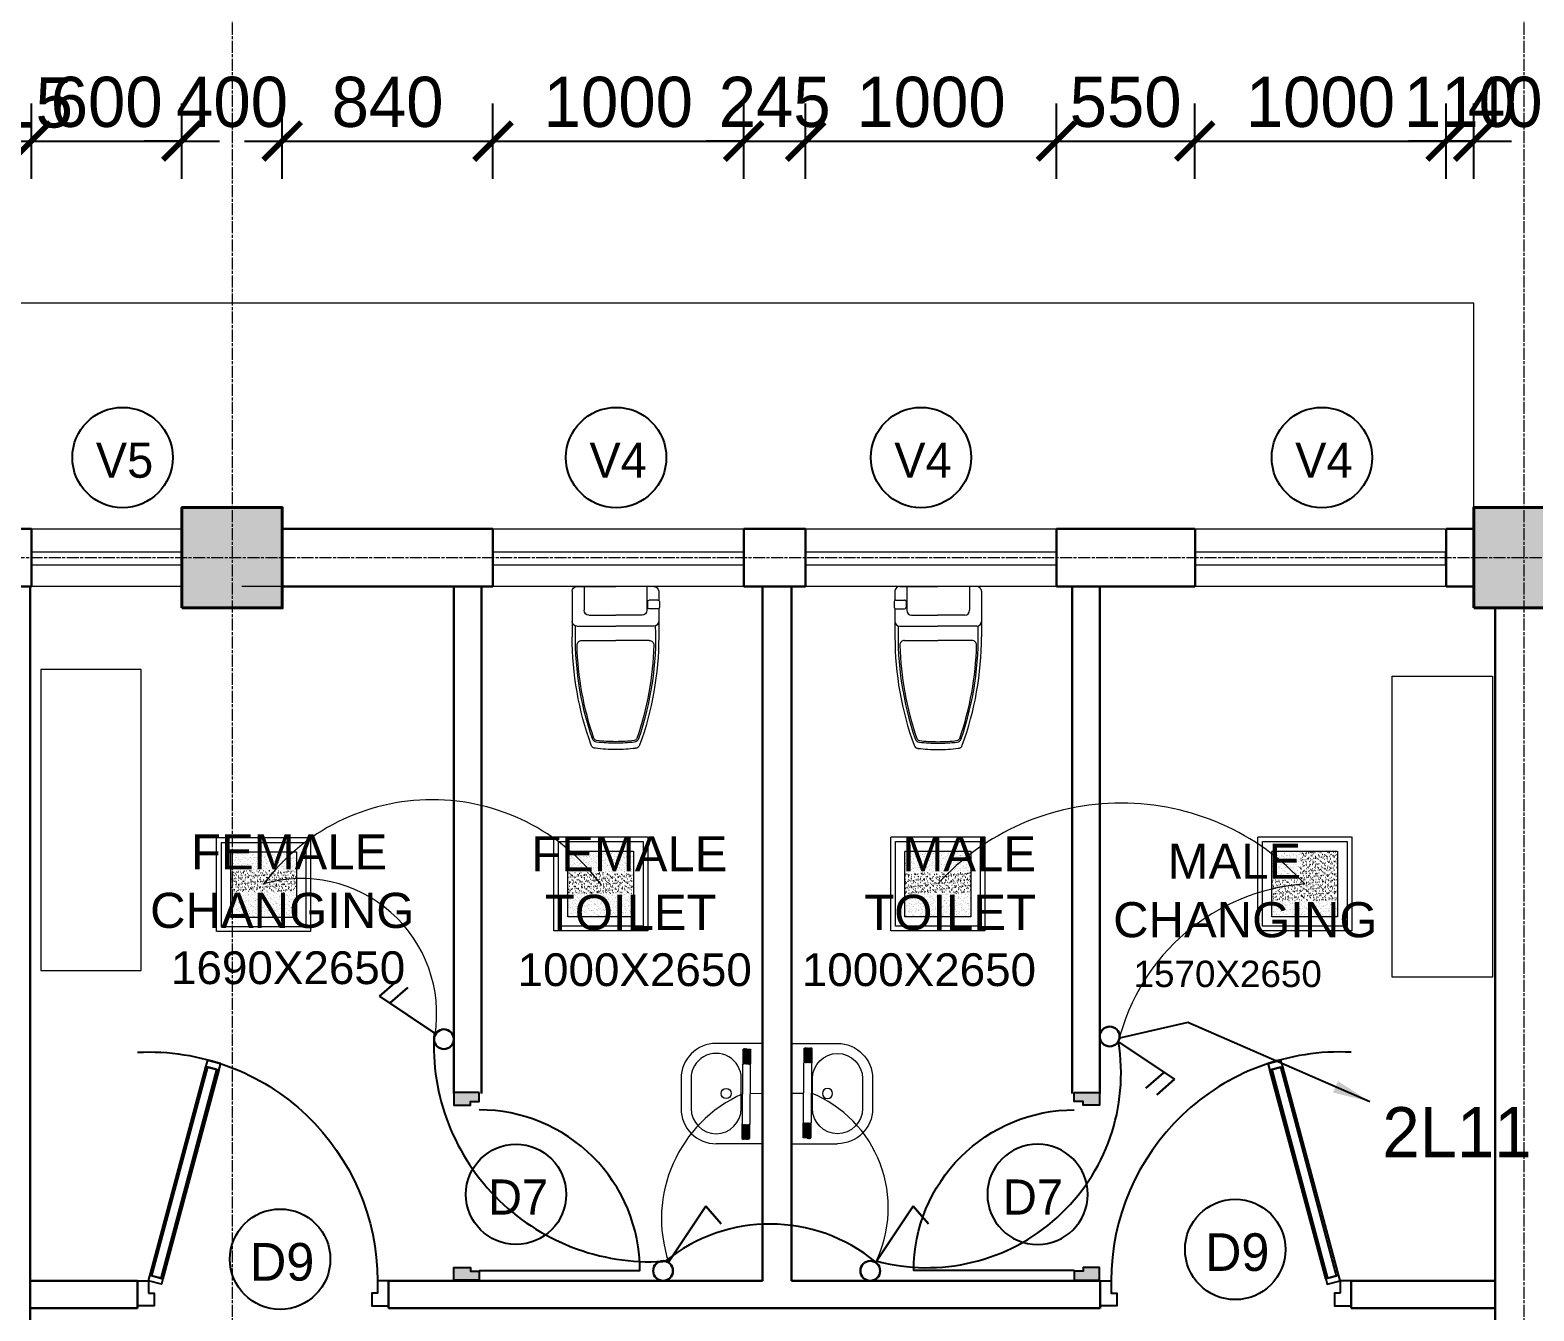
# Model space of a CAD drawing. Header units: inches. Extents: x -3071 to 2534411, y -17796 to 388172.
# Drawn here: x 1682240 to 1688235, y 365846 to 370953 of the extents above; entities that cross this region are included whole.
import ezdxf
from ezdxf.enums import TextEntityAlignment as Align

# ---------------------------------------------------------------- set-up
doc = ezdxf.new("R2010")
doc.units = ezdxf.units.IN
doc.header["$MEASUREMENT"] = 0
for name, pattern in [('ACAD_ISO08W100', [36, 24, -3, 6, -3]), ('CENTER', [2, 1.25, -0.25, 0.25, -0.25]), ('DASHED', [0.75, 0.5, -0.25])]:
    doc.linetypes.add(name, pattern=pattern)
for name, color, linetype, lineweight in [('001-Archi- door window elevation', 92, 'Continuous', 25), ('001-Archi-Opening Tags', 14, 'Continuous', 25), ('002-Archi- Opening', 90, 'Continuous', 25), ('A .09 overhang', 1, 'Continuous', 9), ('A .4 col', 5, 'Continuous', 40), ('A 0.09 Furniture', 30, 'Continuous', 5), ('A 0.13 dw', 3, 'Continuous', 13), ('A 0.13 sanitary', 8, 'Continuous', 13), ('A 0.9 RAILING', 100, 'Continuous', 9), ('cen', 50, 'ACAD_ISO08W100', 5), ('dotted line', 1, 'DASHED', 9), ('p1 walls stone outline', 4, 'Continuous', 30), ('Picture Light', 3, 'Continuous', 35), ('Switches', 173, 'Continuous', 15), ('text', 7, 'Continuous', 25)]:
    doc.layers.add(name, color=color, linetype=linetype, lineweight=lineweight)
for name, color, linetype in [('1 x 4 recessed', 80, 'CENTER'), ('2 x 11 recessed', 60, 'CENTER'), ('Bathroom Mirror Light', 111, 'CENTER'), ('ceilling fan', 3, 'Continuous'), ('Wires', 1, 'Continuous')]:
    doc.layers.add(name, color=color, linetype=linetype)
doc.styles.add('AERIAL', font='arial.ttf', dxfattribs={"height": 10})
doc.styles.add('Archi 100', font='GOTHIC.TTF', dxfattribs={"height": 200})
doc.styles.add('CG', font='GOTHIC.TTF', dxfattribs={"height": 40})
doc.dimstyles.new('Archi 100', dxfattribs={"dimtxt": 200, "dimasz": 150, "dimexe": 150, "dimexo": 300, "dimgap": 50, "dimtad": 1, "dimdec": 0, "dimrnd": 5, "dimzin": 0, "dimdsep": 46, "dimtxsty": 'Archi 100', "dimblk": 'ARCHTICK', "dimcen": 0.09, "dimdle": 150, "dimclrd": 256, "dimclre": 256, "dimclrt": 256, "dimadec": 0, "dimazin": 0, "dimtfac": 1, "dimtdec": 0, "dimtix": 1, "dimtofl": 0, "dimtmove": 0, "dimatfit": 3, "dimfxl": 150, "dimfxlon": 1, "dimtolj": 1, "dimtzin": 0, "dimlwd": -1, "dimlwe": -1, "dimarcsym": 0})

# ---------------------------------------------------------------- blocks, each defined once
blk = doc.blocks.new('bench 0400 x 1200 plan')
at = {"color": 0, "linetype": 'Continuous'}
blk.add_lwpolyline([(1200, 0), (0, 0), (0, 400), (1200, 400)], close=True, dxfattribs=at)
blk = doc.blocks.new('sa oct uni toi')
for p, q in [((-87.9, 457.9), (-200.3, 457.9)), ((-157.6, 439), (-157.6, 287.1)), ((-88.8, 454.8), (-88.8, 420.1)), ((-59.7, 461.1), (-82.5, 461.1)), ((-18.7, 457.9), (-54.2, 457.9)), ((-53.4, 454.8), (-53.4, 420.1)), ((0.2, 439), (0.2, 287.1)), ((-214.4, 419.6), (-214.4, 287.1)), ((-113.4, 391.7), (-113.4, 287.1)), ((0.2, 410.6), (-94.5, 410.6)), ((-59.7, 413.7), (-82.5, 413.7)), ((-82.5, 413.7), (-82.5, 410.6)), ((-59.7, 413.7), (-59.7, 410.6)), ((-214.4, 151.4), (-214.4, 287.1)), ((-157.6, 132), (-157.6, 287.1)), ((-113.4, 179.3), (-113.4, 287.1)), ((0.2, 132), (0.2, 287.1)), ((0.2, 160.4), (-94.5, 160.4)), ((-18.7, 113.1), (-200.3, 113.1))]:
    blk.add_line(p, q)
for centre, radius, start, end in [((-200.3, -804.2), 1262.1, 90, 110.02182), ((-200.3, -804.2), 1249.5, 88.00344, 109.00338), ((-200.3, -804.2), 1243.2, 91.5459, 109.00338), ((-233.3, 419.6), 18.9, 360, 91.5459), ((-138.6, 439), 18.9, 90, 180), ((-82.5, 454.8), 6.31, 150, 180), ((-82.5, 420.1), 6.31, 180, 270), ((-82.5, 454.8), 6.31, 90, 150), ((-59.7, 454.8), 6.31, 30, 90), ((-59.7, 420.1), 6.31, 270, 360), ((-59.7, 454.8), 6.31, 360, 30), ((-18.7, 439), 18.9, 360, 90), ((-35.1, 287.1), 614.8, 172.66519, 179.99807), ((-625.9, 363.8), 18.9, 110.02182, 174.88918), ((-44.1, 287.1), 580.4, 172.68564, 179.99802), ((-601, 359.3), 18.9, 109.00338, 174.9977), ((-43.5, 287.1), 574.7, 172.66831, 179.99799), ((-601, 359.3), 12.6, 109.00338, 174.9977), ((-94.5, 391.7), 18.9, 90, 180), ((15.1, 287.1), 664.9, 180.00159, 187.05225), ((6.2, 287.1), 630.8, 180.00162, 187.0158), ((6.8, 287.1), 625, 180.00163, 187.03027), ((-625.9, 207.1), 18.9, 185.11082, 249.97818), ((-200.3, 1375.2), 1262.1, 249.97818, 270), ((-601, 211.7), 18.9, 185.0023, 250.99662), ((-601, 211.7), 12.6, 185.0023, 250.99662), ((-200.3, 1375.2), 1249.5, 250.99662, 271.99656), ((-200.3, 1375.2), 1243.2, 250.99662, 268.4541), ((-233.3, 151.4), 18.9, 268.4541, 360), ((-138.6, 132), 18.9, 180, 270), ((-94.5, 179.3), 18.9, 180, 270), ((-18.7, 132), 18.9, 270, 360)]:
    blk.add_arc(centre, radius, start, end)
blk = doc.blocks.new('charpi western plan with cistern')
at = {"rotation": 270}
blk.add_blockref('sa oct uni toi', (-287.1, 0.2), dxfattribs=at)
blk = doc.blocks.new('washbasin plan 0400w')
at = {"color": 0, "linetype": 'Continuous'}
for points in [[(60, 320, 0), (-60, 320, 0)], [(60, 280, 0), (-60, 280, 0)], [(-200, 0, 0), (-200, 180, 0)], [(200, 0, 0), (200, 180, 0)], [(-60, 80, 0), (60, 80, 0)]]:
    blk.add_polyline3d(points, dxfattribs=at)
blk.add_circle((0, 140), 20, dxfattribs=at)
for centre, radius, start, end in [((-60, 180), 140, 90, 180), ((60, 180), 140, 0, 90), ((-60, 180), 100, 90, 270), ((60, 180), 100, 270, 90)]:
    blk.add_arc(centre, radius, start, end, dxfattribs=at)
blk = doc.blocks.new('*U653')
at = {"ltscale": 100}
for points in [[(5, 50), (5, -50), (55, -50), (55, 15), (40, 15), (40, 50)], [(745, 50), (745, -50), (695, -50), (695, 15), (710, 15), (710, 50)]]:
    blk.add_hatch(color=256, dxfattribs=at).paths.add_polyline_path(points)
blk.add_lwpolyline([(43, 50), (43, 684, -0.414214), (677, 50)], format="xyb", dxfattribs=at)
for points in [[(5, 50), (5, -50), (55, -50), (55, 15), (40, 15), (40, 50)], [(745, 50), (745, -50), (695, -50), (695, 15), (710, 15), (710, 50)]]:
    blk.add_lwpolyline(points, close=True)
blk = doc.blocks.new('nd4 plan')
for p, q in [((668.9, 920.8, 0), (720.4, 934.6, 0)), ((675.9, 894.6, 0), (668.9, 920.8, 0)), ((683.6, 896.7, 0), (719.7, 906.3, 0)), ((719.7, 906.3, 0), (727.4, 908.4, 0)), ((942.5, 74.9), (719.7, 906.3, 0)), ((727.4, 908.4, 0), (720.4, 934.6, 0)), ((956.1, 55), (727.4, 908.4, 0)), ((683.6, 896.7, 0), (675.9, 894.6, 0)), ((675.9, 894.6, 0), (898.7, 63.2)), ((898.7, 63.2), (675.9, 894.6, 0)), ((906.4, 65.3), (683.6, 896.7, 0)), ((950.2, 77), (898.7, 63.2)), ((898.7, 63.2), (904.6, 41.2)), ((906.4, 65.3), (942.5, 74.9)), ((904.6, 41.2), (956.1, 55))]:
    blk.add_line(p, q)
for points in [[(956.1, 5), (933.3, 5), (933.3, -45), (1000, -45), (1000, 55), (956.1, 55), (727.4, 908.4), (720.4, 934.6), (668.9, 920.8), (675.9, 894.6), (898.7, 63.2), (898.7, 63.2), (904.6, 41.2), (956.1, 55)], [(942.5, 74.9), (719.7, 906.3), (683.6, 896.7), (906.4, 65.3)], [(0, -45), (0, 55), (43.9, 55), (43.9, 5), (66.7, 5), (66.7, -45)]]:
    blk.add_lwpolyline(points, close=True)
blk.add_arc((956.1, 55), 912.2, 87.24167, 179.99994)
blk = doc.blocks.new('window tag')
blk.add_circle((0, 0), 200)
at = {"style": 'Archi 100', "flags": 1}
for tag, p in [('WIDTH', (15, 174.5)), ('HEIGHT', (-4.5, -348.5))]:
    blk.add_attdef(tag, p, '', height=200, dxfattribs=at)
at = {"style": 'Archi 100'}
blk.add_attdef('SYMBOL', text='', height=200, dxfattribs=at).set_placement((8, -10.5), align=Align.MIDDLE_CENTER)
blk = doc.blocks.new('DVVE')
at = {"layer": 'A 0.13 dw'}
for points in [[(1185680.7, 368422.3), (1185680.7, 368192.3), (1185080.8, 368192.3), (1185080.8, 368422.3)], [(1185080.8, 368279.6), (1185680.7, 368279.6), (1185680.7, 368329.6), (1185080.8, 368329.6)]]:
    blk.add_lwpolyline(points, close=True, dxfattribs=at)
blk = doc.blocks.new('ffwef')
at = {"layer": 'A 0.13 dw'}
for points in [[(1184595.9, 368095.5), (1184595.9, 367865.5), (1183596.1, 367865.5), (1183596.1, 368095.5)], [(1183596.1, 367952.7), (1184595.9, 367952.7), (1184595.9, 368002.7), (1183596.1, 368002.7)]]:
    blk.add_lwpolyline(points, close=True, dxfattribs=at)
blk = doc.blocks.new('_ArchTick')
at = {"color": 0, "linetype": 'ByBlock', "const_width": 0.15}
blk.add_lwpolyline([(-0.5, -0.5), (0.5, 0.5)], dxfattribs=at)
blk = doc.blocks.new('*D958')
at = {"transparency": 16777216}
for p, q in [((1681130.1, 370360.6), (1681130.1, 370660.6)), ((1682130, 370360.6), (1682130, 370660.6)), ((1680980.1, 370510.6), (1682280, 370510.6))]:
    blk.add_line(p, q, dxfattribs=at)
at = {"layer": 'Defpoints', "color": 0, "transparency": 16777216}
for p in [(1682130, 370510.6), (1681130.1, 368964.4), (1682130, 368964.4)]:
    blk.add_point(p, dxfattribs=at)
at = {"transparency": 16777216, "xscale": 150, "yscale": 150, "zscale": 150, "rotation": 180}
blk.add_blockref('_ArchTick', (1681130.1, 370510.6), dxfattribs=at)
at = {"transparency": 16777216, "xscale": 150, "yscale": 150, "zscale": 150}
blk.add_blockref('_ArchTick', (1682130, 370510.6), dxfattribs=at)
at = {"transparency": 16777216, "insert": (1681630.1, 370665.7), "char_height": 200, "attachment_point": 5, "style": 'Archi 100'}
blk.add_mtext('\\A1;1000', dxfattribs=at)
blk = doc.blocks.new('*D959')
at = {"transparency": 16777216}
for p, q in [((1682130, 370360.6), (1682130, 370660.6)), ((1682245.5, 370360.6), (1682245.5, 370660.6)), ((1682130, 370510.6), (1681980, 370510.6)), ((1682245.5, 370510.6), (1682395.5, 370510.6))]:
    blk.add_line(p, q, dxfattribs=at)
at = {"layer": 'Defpoints', "color": 0, "transparency": 16777216}
for p in [(1682245.5, 370510.6), (1682130, 368964.4), (1682245.5, 368964.4)]:
    blk.add_point(p, dxfattribs=at)
at = {"transparency": 16777216, "xscale": 150, "yscale": 150, "zscale": 150}
blk.add_blockref('_ArchTick', (1682130, 370510.6), dxfattribs=at)
at = {"transparency": 16777216, "xscale": 150, "yscale": 150, "zscale": 150, "rotation": 180}
blk.add_blockref('_ArchTick', (1682245.5, 370510.6), dxfattribs=at)
at = {"transparency": 16777216, "insert": (1682187.8, 370663.2), "char_height": 200, "attachment_point": 5, "style": 'Archi 100'}
blk.add_mtext('\\A1;115', dxfattribs=at)
blk = doc.blocks.new('*D960')
at = {"transparency": 16777216}
for p, q in [((1682245.5, 370360.6), (1682245.5, 370660.6)), ((1682845.4, 370360.6), (1682845.4, 370660.6)), ((1682095.5, 370510.6), (1682995.4, 370510.6))]:
    blk.add_line(p, q, dxfattribs=at)
at = {"layer": 'Defpoints', "color": 0, "transparency": 16777216}
for p in [(1682845.4, 370510.6), (1682845.4, 369049.4), (1682245.5, 368964.4)]:
    blk.add_point(p, dxfattribs=at)
at = {"transparency": 16777216, "xscale": 150, "yscale": 150, "zscale": 150, "rotation": 180}
blk.add_blockref('_ArchTick', (1682245.5, 370510.6), dxfattribs=at)
at = {"transparency": 16777216, "xscale": 150, "yscale": 150, "zscale": 150}
blk.add_blockref('_ArchTick', (1682845.4, 370510.6), dxfattribs=at)
at = {"transparency": 16777216, "insert": (1682545.5, 370665.7), "char_height": 200, "attachment_point": 5, "style": 'Archi 100'}
blk.add_mtext('\\A1;600', dxfattribs=at)
blk = doc.blocks.new('*D961')
at = {"transparency": 16777216}
for p, q in [((1682845.4, 370360.6), (1682845.4, 370660.6)), ((1683245.4, 370360.6), (1683245.4, 370660.6)), ((1682845.4, 370510.6), (1682695.4, 370510.6)), ((1683245.4, 370510.6), (1683395.4, 370510.6))]:
    blk.add_line(p, q, dxfattribs=at)
at = {"layer": 'Defpoints', "color": 0, "transparency": 16777216}
for p in [(1683245.4, 370510.6), (1682845.4, 369049.4), (1683245.4, 369049.4)]:
    blk.add_point(p, dxfattribs=at)
at = {"transparency": 16777216, "xscale": 150, "yscale": 150, "zscale": 150}
blk.add_blockref('_ArchTick', (1682845.4, 370510.6), dxfattribs=at)
at = {"transparency": 16777216, "xscale": 150, "yscale": 150, "zscale": 150, "rotation": 180}
blk.add_blockref('_ArchTick', (1683245.4, 370510.6), dxfattribs=at)
at = {"transparency": 16777216, "insert": (1683045.4, 370665.7), "char_height": 200, "attachment_point": 5, "style": 'Archi 100'}
blk.add_mtext('\\A1;400', dxfattribs=at)
blk = doc.blocks.new('*D962')
at = {"transparency": 16777216}
for p, q in [((1683245.4, 370360.6), (1683245.4, 370660.6)), ((1684085.4, 370360.6), (1684085.4, 370660.6)), ((1683095.4, 370510.6), (1684235.4, 370510.6))]:
    blk.add_line(p, q, dxfattribs=at)
at = {"layer": 'Defpoints', "color": 0, "transparency": 16777216}
for p in [(1684085.4, 370510.6), (1683245.4, 369049.4), (1684085.4, 368964.4)]:
    blk.add_point(p, dxfattribs=at)
at = {"transparency": 16777216, "xscale": 150, "yscale": 150, "zscale": 150, "rotation": 180}
blk.add_blockref('_ArchTick', (1683245.4, 370510.6), dxfattribs=at)
at = {"transparency": 16777216, "xscale": 150, "yscale": 150, "zscale": 150}
blk.add_blockref('_ArchTick', (1684085.4, 370510.6), dxfattribs=at)
at = {"transparency": 16777216, "insert": (1683665.4, 370665.7), "char_height": 200, "attachment_point": 5, "style": 'Archi 100'}
blk.add_mtext('\\A1;840', dxfattribs=at)
blk = doc.blocks.new('*D963')
at = {"transparency": 16777216}
for p, q in [((1684085.4, 370360.6), (1684085.4, 370660.6)), ((1685085.2, 370360.6), (1685085.2, 370660.6)), ((1683935.4, 370510.6), (1685235.2, 370510.6))]:
    blk.add_line(p, q, dxfattribs=at)
at = {"layer": 'Defpoints', "color": 0, "transparency": 16777216}
for p in [(1685085.2, 370510.6), (1684085.4, 368964.4), (1685085.2, 368964.4)]:
    blk.add_point(p, dxfattribs=at)
at = {"transparency": 16777216, "xscale": 150, "yscale": 150, "zscale": 150, "rotation": 180}
blk.add_blockref('_ArchTick', (1684085.4, 370510.6), dxfattribs=at)
at = {"transparency": 16777216, "xscale": 150, "yscale": 150, "zscale": 150}
blk.add_blockref('_ArchTick', (1685085.2, 370510.6), dxfattribs=at)
at = {"transparency": 16777216, "insert": (1684585.3, 370665.7), "char_height": 200, "attachment_point": 5, "style": 'Archi 100'}
blk.add_mtext('\\A1;1000', dxfattribs=at)
blk = doc.blocks.new('*D964')
at = {"transparency": 16777216}
for p, q in [((1685085.2, 370360.6), (1685085.2, 370660.6)), ((1685332.1, 370360.6), (1685332.1, 370660.6)), ((1685085.2, 370510.6), (1684935.2, 370510.6)), ((1685332.1, 370510.6), (1685482.1, 370510.6))]:
    blk.add_line(p, q, dxfattribs=at)
at = {"layer": 'Defpoints', "color": 0, "transparency": 16777216}
for p in [(1685332.1, 370510.6), (1685085.2, 368964.4), (1685332.1, 368964.4)]:
    blk.add_point(p, dxfattribs=at)
at = {"transparency": 16777216, "xscale": 150, "yscale": 150, "zscale": 150}
blk.add_blockref('_ArchTick', (1685085.2, 370510.6), dxfattribs=at)
at = {"transparency": 16777216, "xscale": 150, "yscale": 150, "zscale": 150, "rotation": 180}
blk.add_blockref('_ArchTick', (1685332.1, 370510.6), dxfattribs=at)
at = {"transparency": 16777216, "insert": (1685208.7, 370665.7), "char_height": 200, "attachment_point": 5, "style": 'Archi 100'}
blk.add_mtext('\\A1;245', dxfattribs=at)
blk = doc.blocks.new('*D965')
at = {"transparency": 16777216}
for p, q in [((1685332.1, 370360.6), (1685332.1, 370660.6)), ((1686332, 370360.6), (1686332, 370660.6)), ((1685182.1, 370510.6), (1686482, 370510.6))]:
    blk.add_line(p, q, dxfattribs=at)
at = {"layer": 'Defpoints', "color": 0, "transparency": 16777216}
for p in [(1686332, 370510.6), (1685332.1, 368964.4), (1686332, 368964.4)]:
    blk.add_point(p, dxfattribs=at)
at = {"transparency": 16777216, "xscale": 150, "yscale": 150, "zscale": 150, "rotation": 180}
blk.add_blockref('_ArchTick', (1685332.1, 370510.6), dxfattribs=at)
at = {"transparency": 16777216, "xscale": 150, "yscale": 150, "zscale": 150}
blk.add_blockref('_ArchTick', (1686332, 370510.6), dxfattribs=at)
at = {"transparency": 16777216, "insert": (1685832, 370665.7), "char_height": 200, "attachment_point": 5, "style": 'Archi 100'}
blk.add_mtext('\\A1;1000', dxfattribs=at)
blk = doc.blocks.new('*D966')
at = {"transparency": 16777216}
for p, q in [((1686332, 370360.6), (1686332, 370660.6)), ((1686883.2, 370360.6), (1686883.2, 370660.6)), ((1686182, 370510.6), (1687033.2, 370510.6))]:
    blk.add_line(p, q, dxfattribs=at)
at = {"layer": 'Defpoints', "color": 0, "transparency": 16777216}
for p in [(1686883.2, 370510.6), (1686332, 368964.4), (1686883.2, 368964.4)]:
    blk.add_point(p, dxfattribs=at)
at = {"transparency": 16777216, "xscale": 150, "yscale": 150, "zscale": 150, "rotation": 180}
blk.add_blockref('_ArchTick', (1686332, 370510.6), dxfattribs=at)
at = {"transparency": 16777216, "xscale": 150, "yscale": 150, "zscale": 150}
blk.add_blockref('_ArchTick', (1686883.2, 370510.6), dxfattribs=at)
at = {"transparency": 16777216, "insert": (1686607.6, 370665.7), "char_height": 200, "attachment_point": 5, "style": 'Archi 100'}
blk.add_mtext('\\A1;550', dxfattribs=at)
blk = doc.blocks.new('*D967')
at = {"transparency": 16777216}
for p, q in [((1686883.2, 370360.6), (1686883.2, 370660.6)), ((1687885.4, 370360.6), (1687885.4, 370660.6)), ((1686733.2, 370510.6), (1688035.4, 370510.6))]:
    blk.add_line(p, q, dxfattribs=at)
at = {"layer": 'Defpoints', "color": 0, "transparency": 16777216}
for p in [(1687885.4, 370510.6), (1686883.2, 368964.4), (1687885.4, 368964.4)]:
    blk.add_point(p, dxfattribs=at)
at = {"transparency": 16777216, "xscale": 150, "yscale": 150, "zscale": 150, "rotation": 180}
blk.add_blockref('_ArchTick', (1686883.2, 370510.6), dxfattribs=at)
at = {"transparency": 16777216, "xscale": 150, "yscale": 150, "zscale": 150}
blk.add_blockref('_ArchTick', (1687885.4, 370510.6), dxfattribs=at)
at = {"transparency": 16777216, "insert": (1687384.3, 370665.7), "char_height": 200, "attachment_point": 5, "style": 'Archi 100'}
blk.add_mtext('\\A1;1000', dxfattribs=at)
blk = doc.blocks.new('*D968')
at = {"transparency": 16777216}
for p, q in [((1687885.4, 370360.6), (1687885.4, 370660.6)), ((1687995.4, 370360.6), (1687995.4, 370660.6)), ((1687885.4, 370510.6), (1687735.4, 370510.6)), ((1687995.4, 370510.6), (1688145.4, 370510.6))]:
    blk.add_line(p, q, dxfattribs=at)
at = {"layer": 'Defpoints', "color": 0, "transparency": 16777216}
for p in [(1687995.4, 370510.6), (1687995.4, 369049.4), (1687885.4, 368964.4)]:
    blk.add_point(p, dxfattribs=at)
at = {"transparency": 16777216, "xscale": 150, "yscale": 150, "zscale": 150}
blk.add_blockref('_ArchTick', (1687885.4, 370510.6), dxfattribs=at)
at = {"transparency": 16777216, "xscale": 150, "yscale": 150, "zscale": 150, "rotation": 180}
blk.add_blockref('_ArchTick', (1687995.4, 370510.6), dxfattribs=at)
at = {"transparency": 16777216, "insert": (1687940.4, 370665.7), "char_height": 200, "attachment_point": 5, "style": 'Archi 100'}
blk.add_mtext('\\A1;110', dxfattribs=at)
blk = doc.blocks.new('*D969')
at = {"transparency": 16777216}
for p, q in [((1687995.4, 370360.6), (1687995.4, 370660.6)), ((1688395.4, 370360.6), (1688395.4, 370660.6)), ((1687995.4, 370510.6), (1687845.4, 370510.6)), ((1688395.4, 370510.6), (1688545.4, 370510.6))]:
    blk.add_line(p, q, dxfattribs=at)
at = {"layer": 'Defpoints', "color": 0, "transparency": 16777216}
for p in [(1688395.4, 370510.6), (1687995.4, 369049.4), (1688395.4, 369049.4)]:
    blk.add_point(p, dxfattribs=at)
at = {"transparency": 16777216, "xscale": 150, "yscale": 150, "zscale": 150}
blk.add_blockref('_ArchTick', (1687995.4, 370510.6), dxfattribs=at)
at = {"transparency": 16777216, "xscale": 150, "yscale": 150, "zscale": 150, "rotation": 180}
blk.add_blockref('_ArchTick', (1688395.4, 370510.6), dxfattribs=at)
at = {"transparency": 16777216, "insert": (1688195.4, 370665.7), "char_height": 200, "attachment_point": 5, "style": 'Archi 100'}
blk.add_mtext('\\A1;400', dxfattribs=at)
blk = doc.blocks.new('*D990')
at = {"transparency": 16777216}
for p, q in [((1679445.4, 371063.4), (1679445.4, 371363.4)), ((1683045.4, 371063.4), (1683045.4, 371363.4)), ((1679295.4, 371213.4), (1683195.4, 371213.4))]:
    blk.add_line(p, q, dxfattribs=at)
at = {"layer": 'Defpoints', "color": 0, "transparency": 16777216}
for p in [(1683045.4, 371213.4), (1679445.4, 368849.4), (1683045.4, 368849.4)]:
    blk.add_point(p, dxfattribs=at)
at = {"transparency": 16777216, "xscale": 150, "yscale": 150, "zscale": 150, "rotation": 180}
blk.add_blockref('_ArchTick', (1679445.4, 371213.4), dxfattribs=at)
at = {"transparency": 16777216, "xscale": 150, "yscale": 150, "zscale": 150}
blk.add_blockref('_ArchTick', (1683045.4, 371213.4), dxfattribs=at)
at = {"transparency": 16777216, "insert": (1681245.4, 371368.5), "char_height": 200, "attachment_point": 5, "style": 'Archi 100'}
blk.add_mtext('\\A1;3600', dxfattribs=at)
blk = doc.blocks.new('*D991')
at = {"transparency": 16777216}
for p, q in [((1683045.4, 371063.4), (1683045.4, 371363.4)), ((1688195.4, 371063.4), (1688195.4, 371363.4)), ((1682895.4, 371213.4), (1688345.4, 371213.4))]:
    blk.add_line(p, q, dxfattribs=at)
at = {"layer": 'Defpoints', "color": 0, "transparency": 16777216}
for p in [(1688195.4, 371213.4), (1683045.4, 368849.4), (1688195.4, 368849.4)]:
    blk.add_point(p, dxfattribs=at)
at = {"transparency": 16777216, "xscale": 150, "yscale": 150, "zscale": 150, "rotation": 180}
blk.add_blockref('_ArchTick', (1683045.4, 371213.4), dxfattribs=at)
at = {"transparency": 16777216, "xscale": 150, "yscale": 150, "zscale": 150}
blk.add_blockref('_ArchTick', (1688195.4, 371213.4), dxfattribs=at)
at = {"transparency": 16777216, "insert": (1685620.4, 371368.5), "char_height": 200, "attachment_point": 5, "style": 'Archi 100'}
blk.add_mtext('\\A1;5150', dxfattribs=at)
blk = doc.blocks.new('*D992')
at = {"transparency": 16777216}
for p, q in [((1688195.4, 371063.4), (1688195.4, 371363.4)), ((1692895.4, 371063.4), (1692895.4, 371363.4)), ((1688045.4, 371213.4), (1693045.4, 371213.4))]:
    blk.add_line(p, q, dxfattribs=at)
at = {"layer": 'Defpoints', "color": 0, "transparency": 16777216}
for p in [(1692895.4, 371213.4), (1688195.4, 368849.4), (1692895.4, 368849.4)]:
    blk.add_point(p, dxfattribs=at)
at = {"transparency": 16777216, "xscale": 150, "yscale": 150, "zscale": 150, "rotation": 180}
blk.add_blockref('_ArchTick', (1688195.4, 371213.4), dxfattribs=at)
at = {"transparency": 16777216, "xscale": 150, "yscale": 150, "zscale": 150}
blk.add_blockref('_ArchTick', (1692895.4, 371213.4), dxfattribs=at)
at = {"transparency": 16777216, "insert": (1690545.4, 371368.5), "char_height": 200, "attachment_point": 5, "style": 'Archi 100'}
blk.add_mtext('\\A1;4700', dxfattribs=at)
blk = doc.blocks.new('*D998')
at = {"transparency": 16777216}
for p, q in [((1668445.4, 371809), (1668445.4, 372109)), ((1707495.4, 371809), (1707495.4, 372109)), ((1668295.4, 371959), (1707645.4, 371959))]:
    blk.add_line(p, q, dxfattribs=at)
at = {"layer": 'Defpoints', "color": 0, "transparency": 16777216}
for p in [(1707495.4, 371959), (1668445.4, 369049.4), (1707495.4, 369049.4)]:
    blk.add_point(p, dxfattribs=at)
at = {"transparency": 16777216, "xscale": 150, "yscale": 150, "zscale": 150, "rotation": 180}
blk.add_blockref('_ArchTick', (1668445.4, 371959), dxfattribs=at)
at = {"transparency": 16777216, "xscale": 150, "yscale": 150, "zscale": 150}
blk.add_blockref('_ArchTick', (1707495.4, 371959), dxfattribs=at)
at = {"transparency": 16777216, "insert": (1687970.4, 372114), "char_height": 200, "attachment_point": 5, "style": 'Archi 100'}
blk.add_mtext('\\A1;39050', dxfattribs=at)
blk = doc.blocks.new('*D1158')
at = {"transparency": 16777216}
for p, q in [((1765923.7, 369050.2), (1765923.7, 369200.2)), ((1765773.7, 369050.2), (1766073.7, 369050.2)), ((1765773.7, 368669.3), (1766073.7, 368669.3)), ((1765923.7, 368669.3), (1765923.7, 368519.3))]:
    blk.add_line(p, q, dxfattribs=at)
at = {"layer": 'Defpoints', "color": 0, "transparency": 16777216}
for p in [(1764300.5, 369050.2), (0, 368669.3), (1765923.7, 368669.3)]:
    blk.add_point(p, dxfattribs=at)
at = {"transparency": 16777216, "xscale": 150, "yscale": 150, "zscale": 150}
for p, rotation in [((1765923.7, 369050.2), 270), ((1765923.7, 368669.3), 90)]:
    blk.add_blockref('_ArchTick', p, dxfattribs=dict(at, rotation=rotation))
at = {"transparency": 16777216, "insert": (1765768.6, 368859.8), "char_height": 200, "attachment_point": 5, "rotation": 90, "style": 'Archi 100'}
blk.add_mtext('\\A1;380', dxfattribs=at)
blk = doc.blocks.new('*D1159')
at = {"transparency": 16777216}
for p, q in [((1623.2, 368819.3), (1623.2, 364300.2)), ((1473.2, 368669.3), (1773.2, 368669.3)), ((1773.2, 364450.2), (1473.2, 364450.2))]:
    blk.add_line(p, q, dxfattribs=at)
at = {"layer": 'Defpoints', "color": 0, "transparency": 16777216}
for p in [(0, 368669.3), (1623.2, 364450.2), (1764300.5, 364450.2)]:
    blk.add_point(p, dxfattribs=at)
at = {"transparency": 16777216, "xscale": 150, "yscale": 150, "zscale": 150}
for p, rotation in [((1623.2, 368669.3), 90), ((1623.2, 364450.2), 270)]:
    blk.add_blockref('_ArchTick', p, dxfattribs=dict(at, rotation=rotation))
at = {"transparency": 16777216, "insert": (1468.2, 366559.8), "char_height": 200, "attachment_point": 5, "rotation": 90, "style": 'Archi 100'}
blk.add_mtext('\\A1;4220', dxfattribs=at)
blk = doc.blocks.new('1by1 6w')
at = {"layer": '2 x 11 recessed', "lineweight": 0}
h = blk.add_hatch(dxfattribs=at)
h.set_pattern_fill('AR-SAND', color=256, scale=7.6)
h.set_pattern_definition([(37.5, (-507751.777, 116886.896), (-0.47874952, 14.64386064), [0, -11.552, 0, -12.92, 0, -12.35]), (7.5, (-507751.777, 116886.896), (13.45030296, 21.4483101), [0, -6.232, 0, -10.412, 0, -3.99]), (327.5, (-507761.125, 116886.896), (23.66747815, 0.0430088), [0, -3.8, 0, -13.68, 0, -17.86]), (317.5, (-507761.125, 116886.896), (22.8465622, 6.6703343), [0, -1.9, 0, -8.968, 0, -10.26])])
h.paths.add_polyline_path([(-106.4, 106.4), (106.4, 106.4), (106.4, -106.4), (-106.4, -106.4)])
for points in [[(-152, 152), (152, 152), (152, -152), (-152, -152)], [(-136.8, 136.8), (136.8, 136.8), (136.8, -136.8), (-136.8, -136.8)], [(-106.4, 106.4), (106.4, 106.4), (106.4, -106.4), (-106.4, -106.4)]]:
    blk.add_lwpolyline(points, close=True, dxfattribs=at)
blk = doc.blocks.new('PL light')
at = {"layer": 'Picture Light', "ltscale": 3}
h = blk.add_hatch(dxfattribs=at)
h.set_pattern_fill('STEEL', color=256, scale=6.073914, angle=30, style=0)
h.set_pattern_definition([(75, (767072.6998, 15027.03445), (-0.733368774, 0.1965055708), []), (75, (767072.51, 15027.3632), (-0.733368774, 0.1965055708), [])])
h.paths.add_polyline_path([(886578.6, -139924), (886578.6, -139940.2), (886607.7, -139940.2), (886607.7, -139924)])
h.paths.add_polyline_path([(886742.5, -139924), (886742.5, -139940.2), (886773.3, -139940.2, -0.797089), (886773.3, -139930.7), (886773.3, -139924)])
at = {"layer": 'Picture Light', "linetype": 'Continuous', "lineweight": 13}
for p, q in [((886607.7, -139924), (886607.7, -139940.2)), ((886742.5, -139924), (886742.5, -139940.2)), ((886677.3, -139940.2), (886677.3, -139967.2))]:
    blk.add_line(p, q, dxfattribs=at)
blk.add_lwpolyline([(886578.6, -139924), (886773.3, -139924), (886773.3, -139940.2), (886578.6, -139940.2)], close=True, dxfattribs=at)
blk = doc.blocks.new('1 WAY')
at = {"layer": 'Switches', "lineweight": 30}
for p, q in [((1.76, 2.13), (6.02, 8.52)), ((6.02, 8.52), (7.78, 6.51))]:
    blk.add_line(p, q, dxfattribs=at)
blk.add_circle((1.13, 1.13), 1.13, dxfattribs=at)
blk = doc.blocks.new('2 WAY')
at = {"layer": 'Switches', "lineweight": 30}
for p, q in [((1.76, 2.13), (6.02, 8.52)), ((5.27, 7.27), (7.02, 5.26)), ((6.02, 8.52), (7.78, 6.51))]:
    blk.add_line(p, q, dxfattribs=at)
blk.add_circle((1.13, 1.13), 1.13, dxfattribs=at)

msp = doc.modelspace()

# ---------------------------------------------------------------- hatches: boundary and pattern name
at = {"layer": 'A .4 col', "linetype": 'Continuous'}
h = msp.add_hatch(color=256, dxfattribs=at)
h.dxf.hatch_style = 1
h.paths.add_polyline_path([(1682845.4, 368649.4), (1683245.4, 368649.4), (1683245.4, 369049.4), (1682845.4, 369049.4)])
h = msp.add_hatch(color=256, dxfattribs=at)
h.dxf.hatch_style = 1
h.paths.add_polyline_path([(1687995.4, 368649.4), (1688395.4, 368649.4), (1688395.4, 369049.4), (1687995.4, 369049.4)])

# ---------------------------------------------------------------- linework, layer by layer
at = {"layer": 'A .09 overhang', "linetype": 'Continuous', "ltscale": 20}
msp.add_line((1687995.4, 369049.4), (1687995.4, 369864.4), dxfattribs=at)
at = {"layer": 'A .4 col', "linetype": 'Continuous'}
for points in [[(1682845.4, 368649.4), (1683245.4, 368649.4), (1683245.4, 369049.4), (1682845.4, 369049.4)], [(1687995.4, 368649.4), (1688395.4, 368649.4), (1688395.4, 369049.4), (1687995.4, 369049.4)]]:
    msp.add_lwpolyline(points, close=True, dxfattribs=at)
at = {"layer": 'A 0.9 RAILING', "ltscale": 20}
msp.add_line((1683245.4, 368734.4), (1683083.82, 368734.4), dxfattribs=at)
at = {"layer": 'cen', "ltscale": 2}
for p, q in [((1683045.4, 374438.91), (1683045.4, 347494.76)), ((1688195.4, 374438.91), (1688195.4, 347494.76)), ((1711810.4, 368849.4), (1664130.4, 368849.4))]:
    msp.add_line(p, q, dxfattribs=at)
at = {"layer": 'Defpoints'}
for centre, radius, start, end in [((1684712.75, 366905.5), 863.25, 176.742685, 274.840928), ((1685815.26, 366792.72), 774.11, 254.903044, 9.36547), ((1685189.98, 365531.19), 661.48, 50.410409, 129.128885)]:
    msp.add_arc(centre, radius, start, end, dxfattribs=at)
at = {"layer": 'dotted line', "linetype": 'Continuous', "ltscale": 1000}
msp.add_line((1687995.4, 369864.4), (1667318.6, 369864.4), dxfattribs=at)
at = {"layer": 'p1 walls stone outline'}
for p, q in [((1689645.54, 369049.4), (1688195.4, 369049.4)), ((1682245.52, 368964.4), (1682130, 368964.4)), ((1682245.52, 368734.4), (1682245.52, 368964.4)), ((1683245.4, 368734.4), (1683245.4, 368964.4)), ((1684085.37, 368964.4), (1683245.4, 368964.4)), ((1684085.37, 368734.4), (1684085.37, 368964.4)), ((1685085.25, 368734.4), (1685085.25, 368964.4)), ((1685332.09, 368964.4), (1685085.25, 368964.4)), ((1685332.09, 368734.4), (1685332.09, 368964.4)), ((1686883.2, 368964.4), (1686331.97, 368964.4)), ((1686331.97, 368964.4), (1686331.97, 368734.4)), ((1686885.52, 368734.4), (1686885.52, 368964.4)), ((1687885.4, 368734.4), (1687885.4, 368964.4)), ((1687885.4, 368964.4), (1687995.4, 368964.4)), ((1687995.4, 368734.4), (1687995.4, 368964.4)), ((1682245.28, 368734.4), (1682129.77, 368734.4)), ((1682240.23, 368734.4), (1682240.23, 364449.4)), ((1684085.37, 368734.4), (1683245.4, 368734.4)), ((1683929.57, 366712.65), (1683929.57, 368734.4)), ((1684039.57, 366712.65), (1684039.57, 368734.4)), ((1685332.09, 368734.4), (1685085.25, 368734.4)), ((1685160.29, 368734.4), (1685160.29, 365966.64)), ((1685275.29, 368734.4), (1685275.29, 365966.64)), ((1686883.2, 368734.4), (1686331.97, 368734.4)), ((1686394.74, 366712.65), (1686394.74, 368734.4)), ((1686504.74, 366712.65), (1686504.74, 368734.4)), ((1687995.4, 368734.4), (1687885.4, 368734.4)), ((1688080.4, 368649.4), (1688080.4, 364449.4)), ((1682240.23, 365966.64), (1682668.76, 365966.64)), ((1682668.76, 365966.64), (1682668.76, 365856.64)), ((1683668.76, 365966.64), (1685160.29, 365966.64)), ((1683668.76, 365856.64), (1683668.76, 365966.64)), ((1685275.29, 365966.64), (1686506.52, 365966.64)), ((1686506.52, 365856.64), (1686506.52, 365966.64)), ((1687506.52, 365866.64), (1687506.52, 365966.64)), ((1687506.52, 365966.64), (1688080.4, 365966.64)), ((1687506.52, 365856.64), (1687506.52, 365966.64)), ((1682240.23, 365856.64), (1682668.76, 365856.64)), ((1683668.76, 365856.64), (1686506.52, 365856.64)), ((1683668.76, 365856.64), (1685160.29, 365856.64)), ((1687506.52, 365856.64), (1688080.4, 365856.64))]:
    msp.add_line(p, q, dxfattribs=at)
at = {"layer": 'Wires', "lineweight": 9}
for centre, radius, start, end in [((1683843.26, 367044.91), 839.75, 36.8649, 143.1351), ((1686590.27, 366881.32), 990.09, 42.381791, 137.618209), ((1683321.81, 367030.58), 539.51, 351.036421, 106.186307), ((1687382.33, 366724.52), 826.41, 94.213421, 166.411056), ((1685302.07, 366213.97), 544.68, 113.921736, 198.521534), ((1685167.5, 366257.53), 494.03, 333.998946, 67.774217)]:
    msp.add_arc(centre, radius, start, end, dxfattribs=at)

# ---------------------------------------------------------------- block references
at = {"layer": '001-Archi- door window elevation', "color": 2}
for name, p in [('DVVE', (497164.74, 542.05)), ('ffwef', (500489.31, 868.9)), ('ffwef', (501736.03, 868.9)), ('ffwef', (503287.14, 868.9))]:
    msp.add_blockref(name, p, dxfattribs=at)
at = {"layer": '001-Archi-Opening Tags'}
ref = msp.add_blockref('window tag', (1682608.86, 369248.93), dxfattribs=at)
ref.add_attrib('SYMBOL', 'V5', dxfattribs={"layer": '0', "height": 140, "style": 'CG'}).set_placement((1682616.86, 369238.43), align=Align.MIDDLE_CENTER)
ref = msp.add_blockref('window tag', (1684576.62, 369248.93), dxfattribs=at)
ref.add_attrib('SYMBOL', 'V4', dxfattribs={"layer": '0', "height": 140, "style": 'CG'}).set_placement((1684584.62, 369238.43), align=Align.MIDDLE_CENTER)
ref = msp.add_blockref('window tag', (1685791.78, 369248.93), dxfattribs=at)
ref.add_attrib('SYMBOL', 'V4', dxfattribs={"layer": '0', "height": 140, "style": 'CG'}).set_placement((1685799.78, 369238.43), align=Align.MIDDLE_CENTER)
ref = msp.add_blockref('window tag', (1687390, 369248.93), dxfattribs=at)
ref.add_attrib('SYMBOL', 'V4', dxfattribs={"layer": '0', "height": 140, "style": 'CG'}).set_placement((1687398, 369238.43), align=Align.MIDDLE_CENTER)
ref = msp.add_blockref('window tag', (1684177.71, 366310.84), dxfattribs=at)
ref.add_attrib('SYMBOL', 'D7', dxfattribs={"layer": '0', "height": 140, "style": 'CG'}).set_placement((1684185.71, 366300.34), align=Align.MIDDLE_CENTER)
ref = msp.add_blockref('window tag', (1686256.6, 366310.84), dxfattribs=dict(at, xscale=-1))
ref.add_attrib('SYMBOL', 'D7', dxfattribs={"layer": '0', "height": 140, "style": 'CG'}).set_placement((1686238.23, 366300.34), align=Align.MIDDLE_CENTER)
ref = msp.add_blockref('window tag', (1683237.09, 366052.48, 0), dxfattribs=at)
ref.add_attrib('SYMBOL', 'D9', dxfattribs={"layer": '0', "height": 150, "style": 'CG'}).set_placement((1683245.09, 366041.98, 0), align=Align.MIDDLE_CENTER)
ref = msp.add_blockref('window tag', (1687044.57, 366091.29, 0), dxfattribs=at)
ref.add_attrib('SYMBOL', 'D9', dxfattribs={"layer": '0', "height": 150, "style": 'CG'}).set_placement((1687052.57, 366080.79, 0), align=Align.MIDDLE_CENTER)
at = {"layer": '002-Archi- Opening', "xscale": -1, "rotation": 2.411803828650249e-05}
msp.add_blockref('nd4 plan', (1683668.76, 365911.64), dxfattribs=at)
at = {"layer": '002-Archi- Opening', "rotation": 359.9999758824954}
msp.add_blockref('nd4 plan', (1686506.52, 365911.64), dxfattribs=at)
at = {"layer": '002-Archi- Opening', "yscale": 1.009854861427416, "zscale": 1.009854861427416}
for p, xscale, rotation in [((1683980.7, 365964.3), -1.009854861427416, 270), ((1686453.62, 365964.3), 1.009854861427416, 90.00000000000001)]:
    msp.add_blockref('*U653', p, dxfattribs=dict(at, xscale=xscale, rotation=rotation))
at = {"layer": '1 x 4 recessed', "xscale": 1.232584708463633, "yscale": 1.232584708463633, "zscale": 1.232584708463633}
for p in [(1683171.41, 367546), (1684515.1, 367548.71), (1685858.92, 367548.71), (1687321.61, 367548.71)]:
    msp.add_blockref('1by1 6w', p, dxfattribs=at)
at = {"layer": 'A 0.09 Furniture', "linetype": 'Continuous', "xscale": -1, "rotation": 90}
msp.add_blockref('bench 0400 x 1200 plan', (1682683.17, 368403.1), dxfattribs=at)
at = {"layer": 'A 0.09 Furniture', "linetype": 'Continuous', "rotation": 270}
msp.add_blockref('bench 0400 x 1200 plan', (1687669.94, 368377.58), dxfattribs=at)
at = {"layer": 'A 0.13 sanitary', "xscale": -1}
for name, p, rotation in [('charpi western plan with cistern', (1684575.41, 368734.4), 179.9998710935196), ('washbasin plan 0400w', (1685279.02, 366712.97), 270)]:
    msp.add_blockref(name, p, dxfattribs=dict(at, rotation=rotation))
at = {"layer": 'A 0.13 sanitary'}
for name, p, rotation in [('charpi western plan with cistern', (1685858.9, 368734.4), 180.0001289064802), ('washbasin plan 0400w', (1685155.29, 366712.97), 89.99999999999999)]:
    msp.add_blockref(name, p, dxfattribs=dict(at, rotation=rotation))
at = {"layer": 'Bathroom Mirror Light', "linetype": 'Continuous', "lineweight": 0, "xscale": 1.829903905978427, "yscale": 1.829903905978427, "zscale": 1.829903905978427}
for p, rotation in [((1411656.25, -1252982.05), 89.38582659303422), ((1958779.33, 1986408.77), 269.3858265930342)]:
    msp.add_blockref('PL light', p, dxfattribs=dict(at, rotation=rotation))
at = {"layer": 'ceilling fan', "lineweight": -3}
for p, xscale, yscale, zscale, rotation in [((1683929.45, 366890.08), 34.89373264493603, 34.89373264493603, 34.89373264493603, 89.81807308343564), ((1686504.74, 366979.94), 34.89373264493602, 34.89373264493602, 34.89373264493602, 270)]:
    msp.add_blockref('2 WAY', p, dxfattribs=dict(at, xscale=xscale, yscale=yscale, zscale=zscale, rotation=rotation))
at = {"layer": 'ceilling fan', "lineweight": -3, "xscale": 34.89373264493602, "yscale": 34.89373264493602, "zscale": 34.89373264493602}
for p in [(1684724.36, 365966.64), (1685550.29, 365966.64)]:
    msp.add_blockref('1 WAY', p, dxfattribs=at)

# ---------------------------------------------------------------- texts
at = {"layer": 'text', "char_height": 140, "width": 1897.5412, "style": 'AERIAL'}
for s, insert, attachment_point in [('        FEMALE\\P     CHANGING\\P{\\H0.9333x;       1690X2650}', (1682447.09, 367746.71), 1), (' FEMALE \\P  TOILET\\P{\\H0.9333x;1000X2650}', (1684183.74, 367738.94), 1), ('MALE \\P  TOILET\\P{\\H0.9333x;1000X2650}', (1686250.58, 367738.94), 3), ('    MALE \\PCHANGING\\P{\\H0.75x;  1570X2650}', (1686557.92, 367709.45), 1)]:
    msp.add_mtext(s, dxfattribs=dict(at, insert=insert, attachment_point=attachment_point))
at = {"layer": 'Wires', "lineweight": 9, "insert": (1687631.25, 366658.88), "char_height": 200, "attachment_point": 1, "style": 'CG'}
msp.add_mtext_dynamic_manual_height_columns('2L11', width=291.9664, gutter_width=300, heights=[0], dxfattribs=at)

# ---------------------------------------------------------------- dimensions: what is measured, and where the dimension line sits
dim = msp.add_linear_dim(base=(1707495.4, 371958.97), p1=(1668445.4, 369049.4), p2=(1707495.4, 369049.4), dimstyle='Archi 100')
dim.commit()
dim.dimension.update_dxf_attribs({"geometry": '*D998', "text_midpoint": (1687970.4, 372114)})
for base, p1, p2, picture, middle in [((1683045.4, 371213.43), (1679445.4, 368849.4), (1683045.4, 368849.4), '*D990', (1681245.4, 371368.46)), ((1688195.4, 371213.43), (1683045.4, 368849.4), (1688195.4, 368849.4), '*D991', (1685620.4, 371368.46)), ((1692895.4, 371213.43), (1688195.4, 368849.4), (1692895.4, 368849.4), '*D992', (1690545.4, 371368.46)), ((1682130, 370510.63), (1681130.12, 368964.4), (1682130, 368964.4), '*D958', (1681630.06, 370665.67)), ((1682245.52, 370510.63), (1682130, 368964.4), (1682245.52, 368964.4), '*D959', (1682187.76, 370663.15)), ((1682845.4, 370510.63), (1682245.52, 368964.4), (1682845.4, 369049.4), '*D960', (1682545.46, 370665.67)), ((1683245.4, 370510.63), (1682845.4, 369049.4), (1683245.4, 369049.4), '*D961', (1683045.4, 370665.67)), ((1684085.37, 370510.63), (1683245.4, 369049.4), (1684085.37, 368964.4), '*D962', (1683665.38, 370665.67)), ((1685085.25, 370510.63), (1684085.37, 368964.4), (1685085.25, 368964.4), '*D963', (1684585.31, 370665.67)), ((1685332.09, 370510.63), (1685085.25, 368964.4), (1685332.09, 368964.4), '*D964', (1685208.67, 370665.67)), ((1686331.97, 370510.63), (1685332.09, 368964.4), (1686331.97, 368964.4), '*D965', (1685832.03, 370665.67)), ((1686883.2, 370510.63), (1686331.97, 368964.4), (1686883.2, 368964.4), '*D966', (1686607.58, 370665.67)), ((1687885.4, 370510.63), (1686883.2, 368964.4), (1687885.4, 368964.4), '*D967', (1687384.3, 370665.67)), ((1687995.4, 370510.63), (1687885.4, 368964.4), (1687995.4, 369049.4), '*D968', (1687940.4, 370665.67)), ((1688395.4, 370510.63), (1687995.4, 369049.4), (1688395.4, 369049.4), '*D969', (1688195.4, 370665.67))]:
    dim = msp.add_linear_dim(base=base, p1=p1, p2=p2, dimstyle='Archi 100', override={"dimtmove": 1})
    dim.commit()
    dim.dimension.update_dxf_attribs({"geometry": picture, "text_midpoint": middle})
dim = msp.add_linear_dim(base=(1765923.68, 368669.34), p1=(1764300.46, 369050.17), p2=(0, 368669.34), angle=90, dimstyle='Archi 100')
dim.commit()
dim.dimension.update_dxf_attribs({"geometry": '*D1158', "text_midpoint": (1765768.65, 368859.76)})
dim = msp.add_linear_dim(base=(1623.21, 364450.17), p1=(0, 368669.34), p2=(1764300.46, 364450.17), angle=90, dimstyle='Archi 100', override={"dimtmove": 1})
dim.commit()
dim.dimension.update_dxf_attribs({"geometry": '*D1159', "text_midpoint": (1468.18, 366559.76)})

# ---------------------------------------------------------------- leaders
at = {"layer": 'Defpoints'}
msp.add_leader([(1687581.89, 366680.05), (1686856.12, 366995.84), (1686582.81, 366933.63)], dimstyle='Archi 100', override={"dimgap": 50, "dimtad": 0}, dxfattribs=at)

doc.saveas('drawing.dxf')
